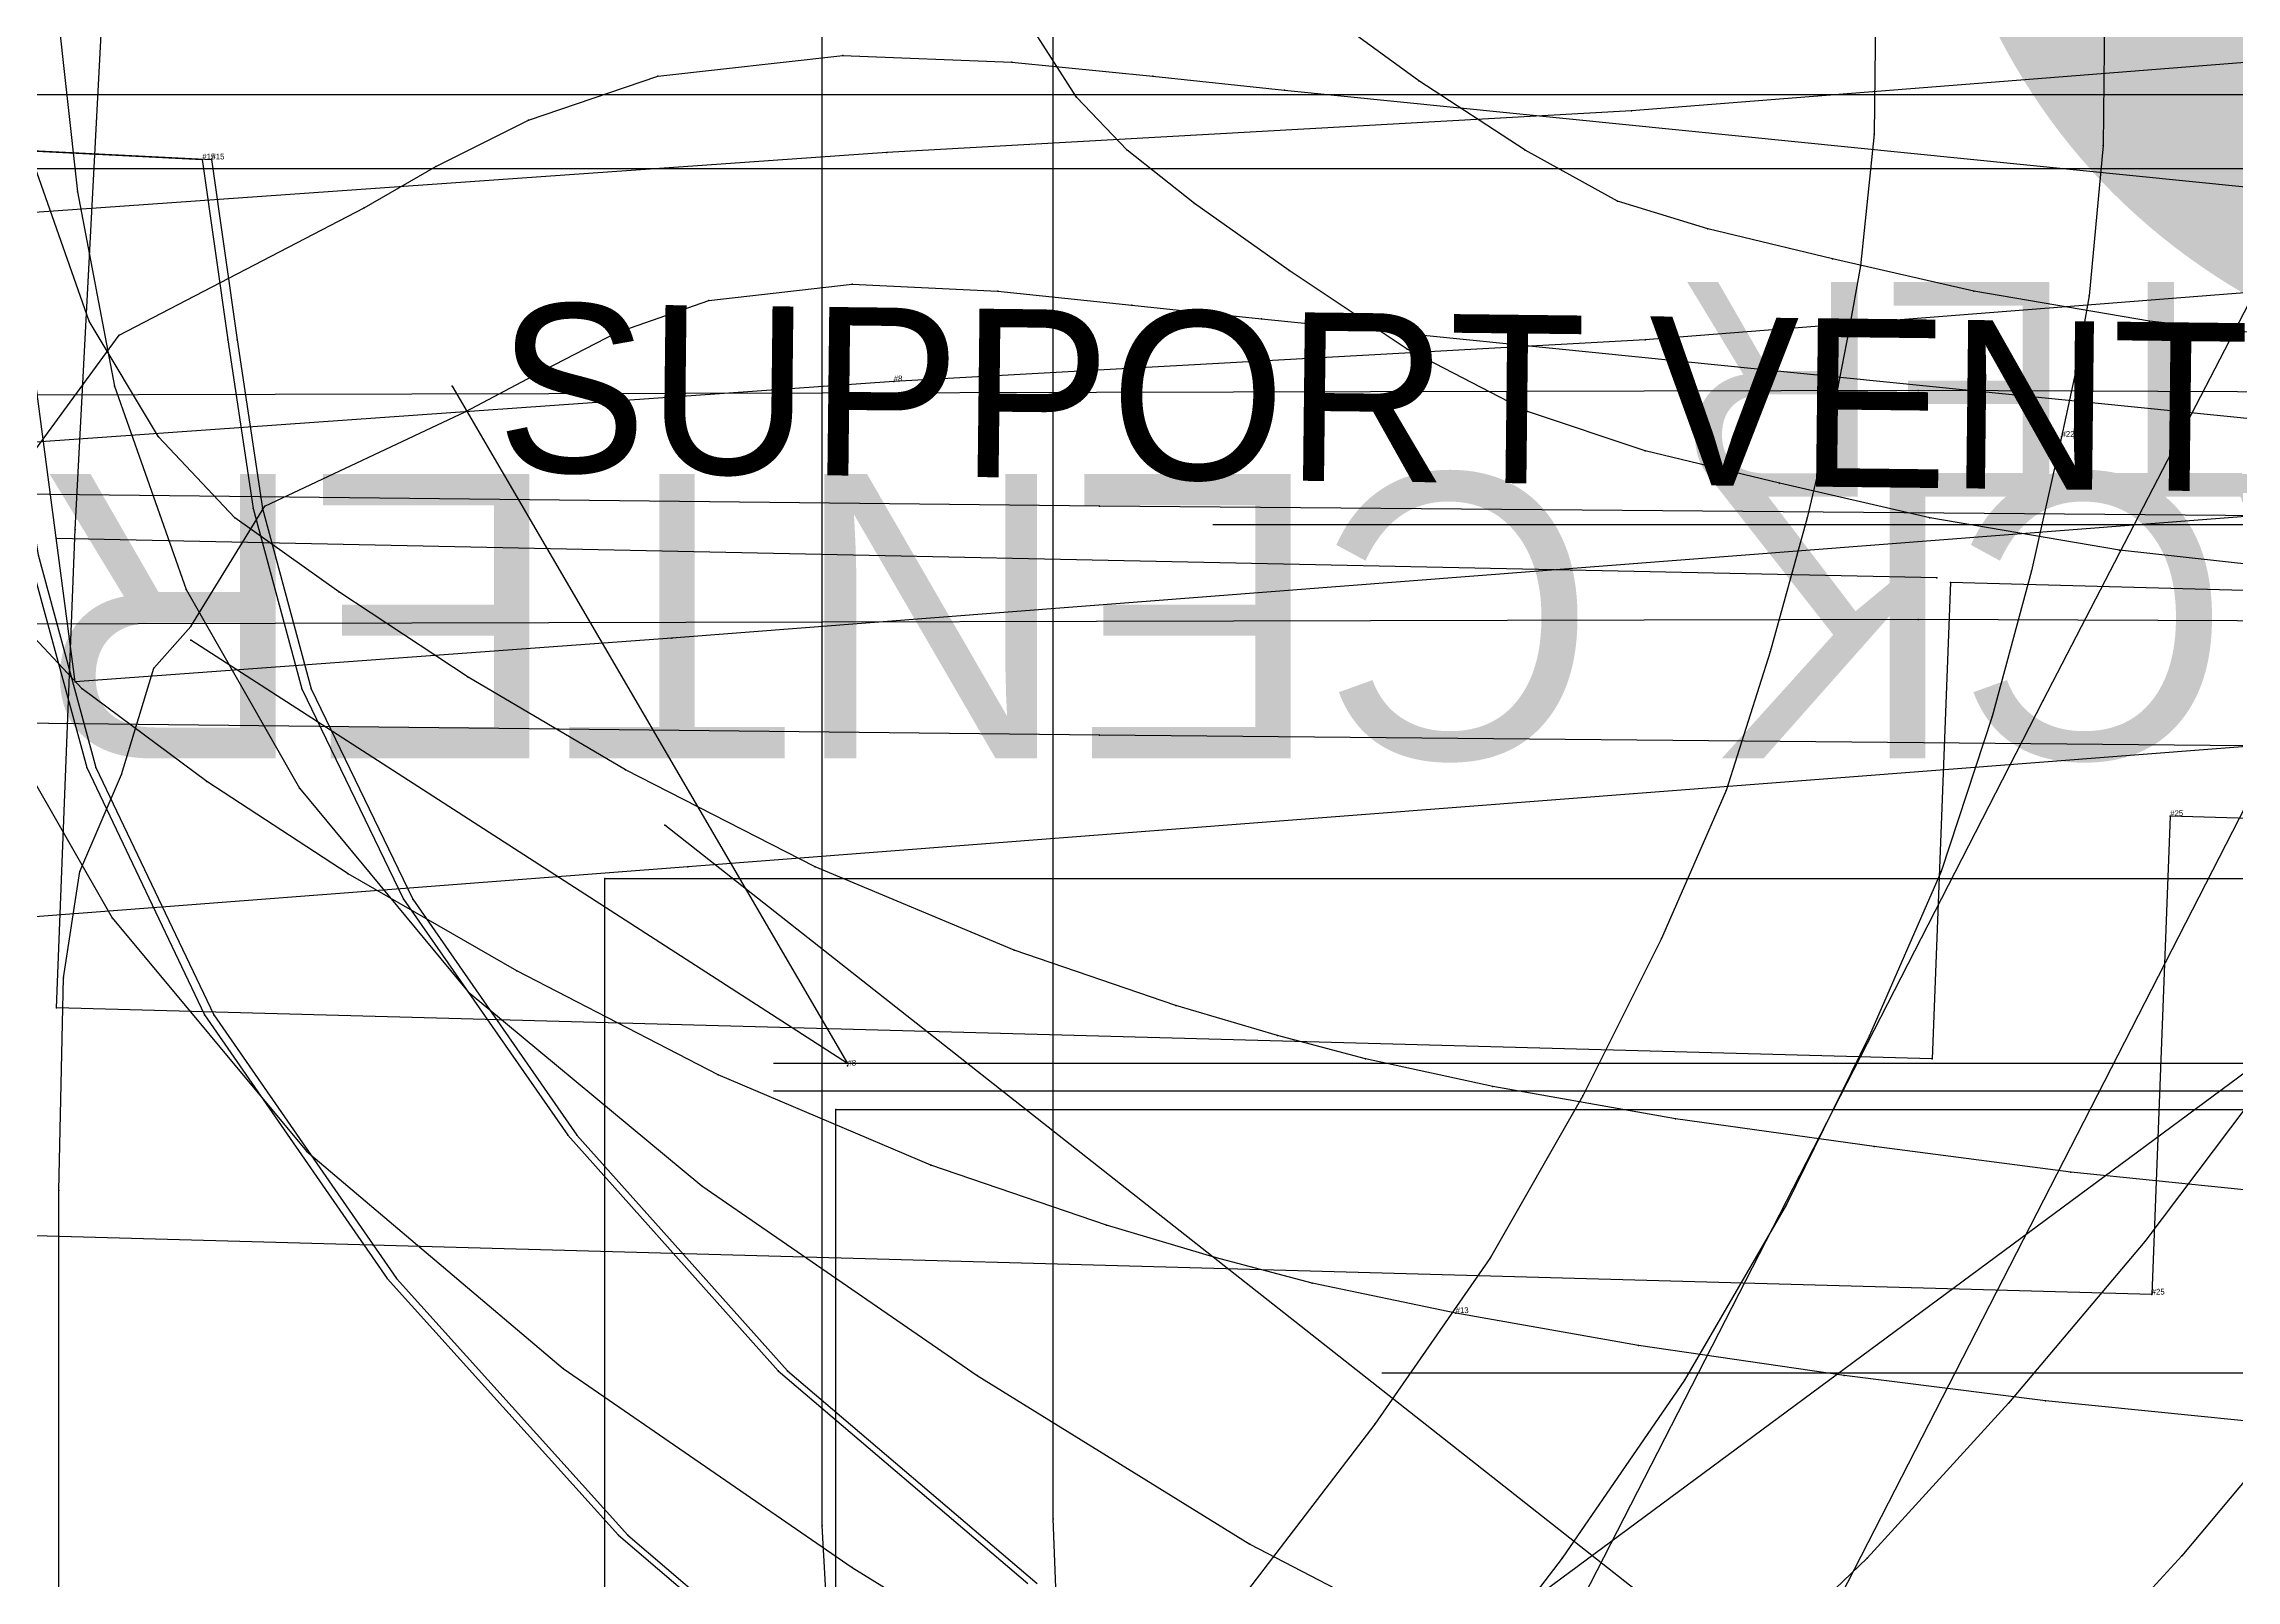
# Model space of a CAD drawing. Header units: metres. Extents: x -978 to 4188, y -881 to 1095.
# Drawn here: x -74.5 to 20.4, y 58.5 to 125 of the extents above; entities that cross this region are included whole.
import ezdxf

# ---------------------------------------------------------------- set-up
doc = ezdxf.new("R2010")
doc.units = ezdxf.units.M

# ---------------------------------------------------------------- blocks, each defined once
blk = doc.blocks.new('BACK 2P')
at = {"layer": '1'}
blk.add_lwpolyline([(264.6, 211.15), (267.7, 159.85), (271.5, 95.55), (273.6, 58.35), (274.1, 48.85), (254.3, 47.65), (241.3, 47.35), (215.9, 47.15), (163.6, 47.15), (78.4, 47.95), (-29.4, 49.15)], dxfattribs=at)
at = {"layer": '14'}
blk.add_lwpolyline([(254.7, 210.85), (257.8, 159.25), (261.6, 95.05), (263.7, 57.85), (253.9, 57.55), (241.2, 57.25), (215.9, 57.15), (163.6, 57.15), (78.4, 57.85), (-29.3, 59.05)], dxfattribs=at)
at = {"layer": '3'}
for p in [(78.4, 57.85), (78.4, 47.95)]:
    blk.add_point(p, dxfattribs=at)
at = {"layer": '84'}
blk.add_lwpolyline([(264.6, 211.15), (267.7, 159.85), (271.5, 95.55), (273.6, 58.35), (274.1, 48.85), (254.3, 47.65), (241.3, 47.35), (215.9, 47.15), (163.6, 47.15), (78.4, 47.95), (-29.4, 49.15)], dxfattribs=at)
at = {"layer": '87'}
blk.add_lwpolyline([(254.7, 210.85), (257.8, 159.25), (261.6, 95.05), (263.7, 57.85), (253.9, 57.55), (241.2, 57.25), (215.9, 57.15), (163.6, 57.15), (78.4, 57.85), (-29.3, 59.05)], dxfattribs=at)
at = {"layer": '15'}
blk.add_text('BACK CENTER', height=12.30909, rotation=180, dxfattribs=at).set_placement((149.3, 59.25))
blk = doc.blocks.new('BTTM BK 2P')
at = {"layer": '1'}
blk.add_lwpolyline([(220.6, 49.65), (210.6, 49.65), (165, 50.05), (68.3, 50.45), (-14.6, 50.25), (-55.9, 50.65), (-55.9, 60.65), (-55.9, 106.85), (-56.6, 169.35), (-58.3, 266.95), (-60.2, 333.45), (-61.7, 366.95), (-21.6, 366.95), (77.6, 366.85), (186.5, 366.55), (216.3, 366.35), (217.8, 305.55), (218.5, 276.75), (219.3, 241.95), (219.5, 237.25), (220.4, 169.25), (220.6, 106.45), (220.6, 59.35), (220.6, 49.65)], close=True, dxfattribs=at)
at = {"layer": '14'}
blk.add_lwpolyline([(210.6, 59.65), (165, 59.95), (68.3, 60.35), (-14.6, 60.15), (-15.9, 60.65), (-15.9, 107.05), (-16.7, 169.85), (-18.4, 267.75), (-20.3, 334.85), (-21.2, 356.95), (77.6, 356.95), (186.5, 356.65), (206.6, 356.55), (207.9, 305.35), (208.6, 276.55), (209.4, 241.95), (209.6, 236.95), (210.5, 169.15), (210.6, 106.45), (210.6, 59.65)], dxfattribs=at)
at = {"layer": '3'}
for p in [(68.3, 60.35), (68.3, 50.45)]:
    blk.add_point(p, dxfattribs=at)
at = {"layer": '84'}
blk.add_lwpolyline([(220.6, 49.65), (210.6, 49.65), (165, 50.05), (68.3, 50.45), (-14.6, 50.25), (-55.9, 50.65), (-55.9, 60.65), (-55.9, 106.85), (-56.6, 169.35), (-58.3, 266.95), (-60.2, 333.45), (-61.7, 366.95), (-21.6, 366.95), (77.6, 366.85), (186.5, 366.55), (216.3, 366.35), (217.8, 305.55), (218.5, 276.75), (219.3, 241.95), (219.5, 237.25), (220.4, 169.25), (220.6, 106.45), (220.6, 59.35), (220.6, 49.65)], close=True, dxfattribs=at)
at = {"layer": '87'}
blk.add_lwpolyline([(210.6, 59.65), (165, 59.95), (68.3, 60.35), (-14.6, 60.15), (-15.9, 60.65), (-15.9, 107.05), (-16.7, 169.85), (-18.4, 267.75), (-20.3, 334.85), (-21.2, 356.95), (77.6, 356.95), (186.5, 356.65), (206.6, 356.55), (207.9, 305.35), (208.6, 276.55), (209.4, 241.95), (209.6, 236.95), (210.5, 169.15), (210.6, 106.45), (210.6, 59.65)], dxfattribs=at)
at = {"layer": '15'}
blk.add_text('BACK CENTER', height=9.29091, rotation=180, dxfattribs=at).set_placement((146.1, 65.05))
blk = doc.blocks.new('SHOULDER FRONT 2P')
at = {"layer": '1'}
blk.add_lwpolyline([(12.9, 76.95), (35.4, 120.85), (65.8, 179.55), (65.8, 179.55), (72.6, 174.55), (80.2, 169.45), (89.9, 163.45), (101.2, 156.85), (112.2, 150.95), (121.6, 146.45), (129.1, 142.95), (135.4, 139.55), (117.9, 108.15), (93.4, 59.25)], dxfattribs=at)
at = {"layer": '14'}
blk.add_lwpolyline([(69.2, 164.85), (74.9, 161.05), (84.8, 154.85), (96.3, 148.15), (107.7, 142.05), (117.3, 137.45), (121.8, 135.55), (109.3, 113.05), (84.5, 63.75), (67.5, 29.85), (62, 19.15), (57.4, 10.15), (48.2, -5.15), (44.4, -11.45), (26.5, -3.55), (5.6, 5.55), (-9.4, 11.55), (5.5, 40.45), (13.5, 56.25), (21.7, 72.45), (44.2, 116.35), (69.2, 164.85)], dxfattribs=at)
at = {"layer": '3'}
blk.add_point((35.4, 120.85), dxfattribs=at)
at = {"layer": '84'}
blk.add_lwpolyline([(12.9, 76.95), (35.4, 120.85), (65.8, 179.55), (65.8, 179.55), (72.6, 174.55), (80.2, 169.45), (89.9, 163.45), (101.2, 156.85), (112.2, 150.95), (121.6, 146.45), (129.1, 142.95), (135.4, 139.55), (117.9, 108.15), (93.4, 59.25)], dxfattribs=at)
at = {"layer": '87'}
blk.add_lwpolyline([(69.2, 164.85), (74.9, 161.05), (84.8, 154.85), (96.3, 148.15), (107.7, 142.05), (117.3, 137.45), (121.8, 135.55), (109.3, 113.05), (84.5, 63.75), (67.5, 29.85), (62, 19.15), (57.4, 10.15), (48.2, -5.15), (44.4, -11.45), (26.5, -3.55), (5.6, 5.55), (-9.4, 11.55), (5.5, 40.45), (13.5, 56.25), (21.7, 72.45), (44.2, 116.35), (69.2, 164.85)], dxfattribs=at)
blk = doc.blocks.new('LEFT FRONT 1P')
at = {"layer": '1'}
blk.add_lwpolyline([(175.1, 58.55), (13.2, 46.05), (-22, 43.35), (-32, 119.45), (-33.3, 128.95), (-41.6, 195.25), (-50.3, 269.45)], dxfattribs=at)
at = {"layer": '14'}
blk.add_lwpolyline([(162.6, 67.55), (12.5, 55.95), (-13.3, 54.05), (-22.1, 120.75), (-23.4, 130.15), (-31.7, 196.35), (-40.4, 270.45)], dxfattribs=at)
at = {"layer": '2'}
blk.add_point((-13.3, 54.05), dxfattribs=at)
at = {"layer": '3'}
for p in [(12.5, 55.95), (13.2, 46.05)]:
    blk.add_point(p, dxfattribs=at)
at = {"layer": '84'}
blk.add_lwpolyline([(175.1, 58.55), (13.2, 46.05), (-22, 43.35), (-32, 119.45), (-33.3, 128.95), (-41.6, 195.25), (-50.3, 269.45)], dxfattribs=at)
at = {"layer": '87'}
blk.add_lwpolyline([(162.6, 67.55), (12.5, 55.95), (-13.3, 54.05), (-22.1, 120.75), (-23.4, 130.15), (-31.7, 196.35), (-40.4, 270.45)], dxfattribs=at)
blk = doc.blocks.new('HIGH POCKET 2P')
at = {"layer": '1'}
blk.add_lwpolyline([(-20.1, 48.55), (-20.4, 53.95), (-20.4, 130.35), (-19.8, 139.15), (-18.9, 145.75), (-17.7, 149.95), (-16.6, 152.35), (-15.2, 154.55), (-13.6, 157.25), (-8.6, 163.95), (-0.3, 168.15), (3.8, 170.85), (9.7, 172.85), (15.2, 173.55), (21.9, 173.05), (27.8, 172.55), (32.5, 171.95), (129.1, 161.25), (161, 166.15), (161, 166.15), (162.5, 13.05)], dxfattribs=at)
at = {"layer": '14'}
blk.add_lwpolyline([(-10.2, 49.05), (-10.4, 54.25), (-10.4, 130.05), (-9.900001, 138.15), (-9.1, 143.75), (-8.400001, 146.55), (-7.9, 147.65), (-6.7, 149.35), (-5.2, 152.05), (-2.3, 156.55), (4.7, 159.55), (8.1, 161.95), (11.9, 163.15), (15.5, 163.65), (21.2, 163.15), (26.8, 162.65), (31.4, 162.05), (128.3, 151.45), (129.3, 151.25)], dxfattribs=at)
at = {"layer": '2'}
for p in [(-10.4, 54.25), (-20.4, 53.95)]:
    blk.add_point(p, dxfattribs=at)
at = {"layer": '84'}
blk.add_lwpolyline([(-20.1, 48.55), (-20.4, 53.95), (-20.4, 130.35), (-19.8, 139.15), (-18.9, 145.75), (-17.7, 149.95), (-16.6, 152.35), (-15.2, 154.55), (-13.6, 157.25), (-8.6, 163.95), (-0.3, 168.15), (3.8, 170.85), (9.7, 172.85), (15.2, 173.55), (21.9, 173.05), (27.8, 172.55), (32.5, 171.95), (129.1, 161.25), (161, 166.15), (161, 166.15), (162.5, 13.05)], dxfattribs=at)
at = {"layer": '87'}
blk.add_lwpolyline([(-10.2, 49.05), (-10.4, 54.25), (-10.4, 130.05), (-9.900001, 138.15), (-9.1, 143.75), (-8.400001, 146.55), (-7.9, 147.65), (-6.7, 149.35), (-5.2, 152.05), (-2.3, 156.55), (4.7, 159.55), (8.1, 161.95), (11.9, 163.15), (15.5, 163.65), (21.2, 163.15), (26.8, 162.65), (31.4, 162.05), (128.3, 151.45), (129.3, 151.25)], dxfattribs=at)
blk = doc.blocks.new('LINING HIGH POCKET 2P')
at = {"layer": '1'}
blk.add_lwpolyline([(-20.1, 48.55), (-20.4, 53.95), (-20.4, 130.35), (-19.8, 139.15), (-18.9, 145.75), (-17.7, 149.95), (-16.6, 152.35), (-15.2, 154.55), (-13.6, 157.25), (-8.6, 163.95), (-0.3, 168.15), (3.8, 170.85), (9.7, 172.85), (15.2, 173.55), (21.9, 173.05), (27.8, 172.55), (32.5, 171.95), (119.3, 162.45), (120.8, 15.05)], dxfattribs=at)
at = {"layer": '14'}
blk.add_lwpolyline([(-10.2, 49.05), (-10.4, 54.25), (-10.4, 130.05), (-9.900001, 138.15), (-9.1, 143.75), (-8.400001, 146.55), (-7.9, 147.65), (-6.7, 149.35), (-5.2, 152.05), (-2.3, 156.55), (4.7, 159.55), (8.1, 161.95), (11.9, 163.15), (15.5, 163.65), (21.2, 163.15), (26.8, 162.65), (31.4, 162.05), (109.4, 153.55), (110.8, 24.25)], dxfattribs=at)
at = {"layer": '2'}
for p in [(-10.4, 54.25), (-20.4, 53.95)]:
    blk.add_point(p, dxfattribs=at)
at = {"layer": '84'}
blk.add_lwpolyline([(-20.1, 48.55), (-20.4, 53.95), (-20.4, 130.35), (-19.8, 139.15), (-18.9, 145.75), (-17.7, 149.95), (-16.6, 152.35), (-15.2, 154.55), (-13.6, 157.25), (-8.6, 163.95), (-0.3, 168.15), (3.8, 170.85), (9.7, 172.85), (15.2, 173.55), (21.9, 173.05), (27.8, 172.55), (32.5, 171.95), (119.3, 162.45), (120.8, 15.05)], dxfattribs=at)
at = {"layer": '87'}
blk.add_lwpolyline([(-10.2, 49.05), (-10.4, 54.25), (-10.4, 130.05), (-9.900001, 138.15), (-9.1, 143.75), (-8.400001, 146.55), (-7.9, 147.65), (-6.7, 149.35), (-5.2, 152.05), (-2.3, 156.55), (4.7, 159.55), (8.1, 161.95), (11.9, 163.15), (15.5, 163.65), (21.2, 163.15), (26.8, 162.65), (31.4, 162.05), (109.4, 153.55), (110.8, 24.25)], dxfattribs=at)
blk = doc.blocks.new('POCKET 2P')
at = {"layer": '1'}
blk.add_lwpolyline([(-41.9, 91.65), (-41.9, 118.85), (-41.6, 128.85), (-40.5, 135.25), (-38.5, 140.25), (-36.5, 145.95), (-34.2, 149.05), (-29.3, 155.75), (-18.7, 161.25), (-15.6, 163.05), (-11.6, 165.05), (-6, 166.95), (2, 167.85), (9.3, 167.55), (15.4, 166.95), (21.1, 166.35), (89.6, 159.45), (153.4, 152.45), (185.6, 156.05), (185.6, 156.05), (185.6, -35.05)], dxfattribs=at)
at = {"layer": '13'}
blk.add_point((2.2, 124.15, 3), dxfattribs=at)
at = {"layer": '14'}
blk.add_lwpolyline([(-31.9, 91.65), (-31.9, 118.75), (-31.7, 127.95), (-31, 132.55), (-29.2, 136.75), (-27.8, 141.35), (-26.2, 143.15), (-23, 148.35), (-14.3, 152.45), (-10.9, 154.25), (-7.8, 155.85), (-3.8, 157.25), (2.4, 157.95), (8.7, 157.65), (14.5, 157.05), (20.1, 156.45), (88.6, 149.55), (153.6, 142.45)], dxfattribs=at)
at = {"layer": '2'}
for p in [(21.1, 166.35), (-18.7, 161.25), (-18.7, 161.25), (20.1, 156.45), (-29.3, 155.75), (-14.9, 153.55), (-14.3, 152.45), (-23, 148.35), (-26.2, 143.15), (-26.2, 142.55), (2.2, 124.25), (2.2, 124.15), (-31.9, 118.75)]:
    blk.add_point(p, dxfattribs=at)
at = {"layer": '3'}
for p in [(2, 167.85), (-6, 166.95), (9.3, 167.55), (15.4, 166.95), (-11.6, 165.05), (-15.6, 163.05), (2.4, 157.95), (8.7, 157.65), (-3.8, 157.25), (14.5, 157.05), (-7.8, 155.85), (-10.9, 154.25), (-27.8, 141.35), (-29.2, 136.75), (-31, 132.55), (-31.7, 127.95)]:
    blk.add_point(p, dxfattribs=at)
at = {"layer": '4'}
blk.add_point((-18.7, 161.25, 2.5), dxfattribs=at)
at = {"layer": '5'}
blk.add_line((125.1, 123.05), (29.4, 123.05), dxfattribs=at)
at = {"layer": '7'}
blk.add_line((129.6, 124.25), (32.4, 124.25), dxfattribs=at)
at = {"layer": '8'}
blk.add_lwpolyline([(-14.9, 153.55), (2.2, 124.25), (-26.2, 142.55)], dxfattribs=at)
at = {"layer": '84'}
blk.add_lwpolyline([(-41.9, 91.65), (-41.9, 118.85), (-41.6, 128.85), (-40.5, 135.25), (-38.5, 140.25), (-36.5, 145.95), (-34.2, 149.05), (-29.3, 155.75), (-18.7, 161.25), (-15.6, 163.05), (-11.6, 165.05), (-6, 166.95), (2, 167.85), (9.3, 167.55), (15.4, 166.95), (21.1, 166.35), (89.6, 159.45), (153.4, 152.45), (185.6, 156.05), (185.6, 156.05), (185.6, -35.05)], dxfattribs=at)
at = {"layer": '85'}
blk.add_lwpolyline([(-14.9, 153.55), (2.2, 124.25), (-26.2, 142.55)], dxfattribs=at)
at = {"layer": '87'}
blk.add_lwpolyline([(-31.9, 91.65), (-31.9, 118.75), (-31.7, 127.95), (-31, 132.55), (-29.2, 136.75), (-27.8, 141.35), (-26.2, 143.15), (-23, 148.35), (-14.3, 152.45), (-10.9, 154.25), (-7.8, 155.85), (-3.8, 157.25), (2.4, 157.95), (8.7, 157.65), (14.5, 157.05), (20.1, 156.45), (88.6, 149.55), (153.6, 142.45)], dxfattribs=at)
at = {"layer": '13'}
blk.add_text('#8', height=0.25, dxfattribs=at).set_placement((2.2, 124.15))
at = {"layer": '2'}
blk.add_text('#8', height=0.25, dxfattribs=at).set_placement((2.2, 124.15))
blk = doc.blocks.new('LINING POCKET 2P')
at = {"layer": '1'}
blk.add_lwpolyline([(-41.9, 91.65), (-41.9, 118.85), (-41.6, 128.85), (-40.5, 135.25), (-38.5, 140.25), (-36.5, 145.95), (-34.2, 149.05), (-29.3, 155.75), (-18.7, 161.25), (-15.6, 163.05), (-11.6, 165.05), (-6, 166.95), (2, 167.85), (9.3, 167.55), (15.4, 166.95), (21.1, 166.35), (89.6, 159.45), (143.5, 153.65), (143.5, -32.05)], dxfattribs=at)
at = {"layer": '13'}
blk.add_point((2.2, 124.15, 3), dxfattribs=at)
at = {"layer": '14'}
blk.add_lwpolyline([(-31.9, 91.65), (-31.9, 118.75), (-31.7, 127.95), (-31, 132.55), (-29.2, 136.75), (-27.8, 141.35), (-26.2, 143.15), (-23, 148.35), (-14.3, 152.45), (-10.9, 154.25), (-7.8, 155.85), (-3.8, 157.25), (2.4, 157.95), (8.7, 157.65), (14.5, 157.05), (20.1, 156.45), (88.6, 149.55), (133.5, 144.75), (133.5, -22.85)], dxfattribs=at)
at = {"layer": '2'}
for p in [(21.1, 166.35), (-18.7, 161.25), (-18.7, 161.25), (20.1, 156.45), (-29.3, 155.75), (-14.9, 153.55), (-14.3, 152.45), (-23, 148.35), (-26.2, 143.15), (-26.2, 142.55), (2.2, 124.25), (2.2, 124.15), (-31.9, 118.75)]:
    blk.add_point(p, dxfattribs=at)
at = {"layer": '3'}
for p in [(2, 167.85), (-6, 166.95), (9.3, 167.55), (15.4, 166.95), (-11.6, 165.05), (-15.6, 163.05), (2.4, 157.95), (8.7, 157.65), (-3.8, 157.25), (14.5, 157.05), (-7.8, 155.85), (-10.9, 154.25), (-27.8, 141.35), (-29.2, 136.75), (-31, 132.55), (-31.7, 127.95)]:
    blk.add_point(p, dxfattribs=at)
at = {"layer": '4'}
blk.add_point((-18.7, 161.25, 2.5), dxfattribs=at)
at = {"layer": '5'}
blk.add_line((80.8, 123.05), (-1, 123.05), dxfattribs=at)
at = {"layer": '7'}
blk.add_line((80.8, 124.25), (-1, 124.25), dxfattribs=at)
at = {"layer": '8'}
blk.add_lwpolyline([(-14.9, 153.55), (2.2, 124.25), (-26.2, 142.55)], dxfattribs=at)
at = {"layer": '84'}
blk.add_lwpolyline([(-41.9, 91.65), (-41.9, 118.85), (-41.6, 128.85), (-40.5, 135.25), (-38.5, 140.25), (-36.5, 145.95), (-34.2, 149.05), (-29.3, 155.75), (-18.7, 161.25), (-15.6, 163.05), (-11.6, 165.05), (-6, 166.95), (2, 167.85), (9.3, 167.55), (15.4, 166.95), (21.1, 166.35), (89.6, 159.45), (143.5, 153.65), (143.5, -32.05)], dxfattribs=at)
at = {"layer": '85'}
blk.add_lwpolyline([(-14.9, 153.55), (2.2, 124.25), (-26.2, 142.55)], dxfattribs=at)
at = {"layer": '87'}
blk.add_lwpolyline([(-31.9, 91.65), (-31.9, 118.75), (-31.7, 127.95), (-31, 132.55), (-29.2, 136.75), (-27.8, 141.35), (-26.2, 143.15), (-23, 148.35), (-14.3, 152.45), (-10.9, 154.25), (-7.8, 155.85), (-3.8, 157.25), (2.4, 157.95), (8.7, 157.65), (14.5, 157.05), (20.1, 156.45), (88.6, 149.55), (133.5, 144.75), (133.5, -22.85)], dxfattribs=at)
at = {"layer": '13'}
blk.add_text('#8', height=0.25, dxfattribs=at).set_placement((2.2, 124.15))
at = {"layer": '2'}
blk.add_text('#8', height=0.25, dxfattribs=at).set_placement((2.2, 124.15))
blk = doc.blocks.new('VELLUTO FACING INSIDE RIGHT 1P')
at = {"layer": '1'}
blk.add_lwpolyline([(231.3, 165.85), (293.2, 163.25), (292.3, 147.75), (292.1, 135.15), (292.4, 125.65), (293.3, 117.45), (294.9, 109.05), (298, 100.25), (302.9, 91.65), (310.2, 82.85), (320.3, 74.45), (332.2, 66.25), (344, 58.95), (354.4, 53.55), (362.4, 49.95), (368.7, 47.45), (375.1, 45.15), (381.9, 42.65), (360.9, 1.15), (360.9, 1.15), (303, 16.55), (257.4, 27.85), (223.8, 35.55)], dxfattribs=at)
at = {"layer": '14'}
blk.add_lwpolyline([(230.9, 155.95), (282.7, 153.85), (282.4, 148.05), (282.2, 135.05), (282.5, 124.95), (283.4, 116.05), (285.3, 106.55), (289, 96.15), (294.8, 86.05), (303.2, 75.95), (314.3, 66.55), (326.8, 57.95), (339.1, 50.35), (350, 44.65), (358.5, 40.85), (365.2, 38.15), (367.9, 37.25), (355.7, 12.85)], dxfattribs=at)
at = {"layer": '3'}
for p in [(293.3, 117.45), (294.9, 109.05), (298, 100.25), (302.9, 91.65), (294.8, 86.05), (310.2, 82.85), (303.2, 75.95), (320.3, 74.45), (314.3, 66.55), (332.2, 66.25), (344, 58.95), (326.8, 57.95)]:
    blk.add_point(p, dxfattribs=at)
at = {"layer": '84'}
blk.add_lwpolyline([(231.3, 165.85), (293.2, 163.25), (292.3, 147.75), (292.1, 135.15), (292.4, 125.65), (293.3, 117.45), (294.9, 109.05), (298, 100.25), (302.9, 91.65), (310.2, 82.85), (320.3, 74.45), (332.2, 66.25), (344, 58.95), (354.4, 53.55), (362.4, 49.95), (368.7, 47.45), (375.1, 45.15), (381.9, 42.65), (360.9, 1.15), (360.9, 1.15), (303, 16.55), (257.4, 27.85), (223.8, 35.55)], dxfattribs=at)
at = {"layer": '87'}
blk.add_lwpolyline([(230.9, 155.95), (282.7, 153.85), (282.4, 148.05), (282.2, 135.05), (282.5, 124.95), (283.4, 116.05), (285.3, 106.55), (289, 96.15), (294.8, 86.05), (303.2, 75.95), (314.3, 66.55), (326.8, 57.95), (339.1, 50.35), (350, 44.65), (358.5, 40.85), (365.2, 38.15), (367.9, 37.25), (355.7, 12.85)], dxfattribs=at)
blk = doc.blocks.new('UP SLEEVE 2P')
at = {"layer": '1'}
blk.add_lwpolyline([(307.1, 103.75), (300.9, 96.35), (294.4, 89.25)], dxfattribs=at)
at = {"layer": '14'}
blk.add_lwpolyline([(304.5, 116.85), (299.3, 109.95), (293.4, 102.95), (287.3, 96.25), (280, 89.25)], dxfattribs=at)
at = {"layer": '3'}
for p in [(299.3, 109.95), (293.4, 102.95), (287.3, 96.25), (300.9, 96.35)]:
    blk.add_point(p, dxfattribs=at)
at = {"layer": '84'}
blk.add_lwpolyline([(307.1, 103.75), (300.9, 96.35), (294.4, 89.25)], dxfattribs=at)
at = {"layer": '87'}
blk.add_lwpolyline([(304.5, 116.85), (299.3, 109.95), (293.4, 102.95), (287.3, 96.25), (280, 89.25)], dxfattribs=at)
blk = doc.blocks.new('UNDER SLEEVE 2P')
at = {"layer": '1'}
blk.add_lwpolyline([(117.5, 200.95), (123.6, 193.55), (130.1, 186.95), (137.7, 179.95), (149.1, 168.85), (161.7, 156.45), (173.2, 144.85), (183.3, 134.35), (193.8, 123.25), (205.2, 110.85), (216.2, 98.35), (224.9, 88.25), (230.7, 81.45), (234.6, 77.15), (231.1, 69.15), (185.4, 64.95), (143.3, 61.65), (110.8, 59.85), (47.2, 55.35), (-12.2, 52.15)], dxfattribs=at)
at = {"layer": '14'}
blk.add_lwpolyline([(103.6, 203.45), (109.6, 194.95), (116.2, 186.85), (123.2, 179.75), (131.2, 172.55), (142.1, 161.75), (154.6, 149.35), (166, 137.85), (176.1, 127.45), (186.5, 116.55), (197.8, 104.25), (208.7, 91.85), (217.3, 81.85), (220.4, 78.25), (184.6, 74.85), (142.7, 71.55), (110.5, 69.75), (46.6, 65.25), (-12.6, 62.05)], dxfattribs=at)
at = {"layer": '2'}
for p in [(110.5, 69.75), (110.8, 59.85), (110.8, 59.85)]:
    blk.add_point(p, dxfattribs=at)
at = {"layer": '3'}
for p in [(142.7, 71.55), (143.3, 61.65)]:
    blk.add_point(p, dxfattribs=at)
at = {"layer": '4'}
blk.add_point((110.8, 59.85, 2.5), dxfattribs=at)
at = {"layer": '84'}
blk.add_lwpolyline([(117.5, 200.95), (123.6, 193.55), (130.1, 186.95), (137.7, 179.95), (149.1, 168.85), (161.7, 156.45), (173.2, 144.85), (183.3, 134.35), (193.8, 123.25), (205.2, 110.85), (216.2, 98.35), (224.9, 88.25), (230.7, 81.45), (234.6, 77.15), (231.1, 69.15), (185.4, 64.95), (143.3, 61.65), (110.8, 59.85), (47.2, 55.35), (-12.2, 52.15)], dxfattribs=at)
at = {"layer": '87'}
blk.add_lwpolyline([(103.6, 203.45), (109.6, 194.95), (116.2, 186.85), (123.2, 179.75), (131.2, 172.55), (142.1, 161.75), (154.6, 149.35), (166, 137.85), (176.1, 127.45), (186.5, 116.55), (197.8, 104.25), (208.7, 91.85), (217.3, 81.85), (220.4, 78.25), (184.6, 74.85), (142.7, 71.55), (110.5, 69.75), (46.6, 65.25), (-12.6, 62.05)], dxfattribs=at)
at = {"layer": '2'}
blk.add_text('#8', height=0.25, dxfattribs=at).set_placement((110.8, 59.85))
blk = doc.blocks.new('UNDR SLV 2P')
at = {"layer": '1'}
blk.add_lwpolyline([(218, 50.45), (186.3, 51.25), (168, 51.75), (148.6, 52.75), (125.9, 53.75), (90, 55.25), (59.6, 56.15), (58.8, 35.45), (-42.1, 38.25), (-40.9, 68.55), (-35.7, 168.25), (-1.6, 175.25), (26.5, 180.75), (49.1, 184.85), (139.1, 201.75), (184.5, 209.95), (195.7, 156.55), (218, 50.45)], close=True, dxfattribs=at)
at = {"layer": '14'}
blk.add_lwpolyline([(50.1, 66.25), (49.3, 45.65), (-31.8, 47.85), (-31, 68.55), (-26.2, 160.05), (0.4, 165.45), (28.3, 170.95), (50.9, 175.05), (140.8, 191.95), (176.7, 198.45), (186, 154.55), (205.7, 60.75), (186.5, 61.15), (168, 61.65), (149, 62.65), (126.3, 63.65), (90.3, 65.15), (50.1, 66.25)], dxfattribs=at)
at = {"layer": '2'}
for p in [(-31, 68.55), (-31.8, 68.15), (49.5, 66.45), (50.1, 66.25), (50.1, 66.25), (59.6, 56.15), (-31.8, 47.85), (49.3, 45.65), (58.8, 35.45)]:
    blk.add_point(p, dxfattribs=at)
at = {"layer": '8'}
blk.add_lwpolyline([(49.5, 66.45), (-31.8, 68.15)], dxfattribs=at)
at = {"layer": '84'}
blk.add_lwpolyline([(218, 50.45), (186.3, 51.25), (168, 51.75), (148.6, 52.75), (125.9, 53.75), (90, 55.25), (59.6, 56.15), (58.8, 35.45), (-42.1, 38.25), (-40.9, 68.55), (-35.7, 168.25), (-1.6, 175.25), (26.5, 180.75), (49.1, 184.85), (139.1, 201.75), (184.5, 209.95), (195.7, 156.55), (218, 50.45)], close=True, dxfattribs=at)
at = {"layer": '85'}
blk.add_lwpolyline([(49.5, 66.45), (-31.8, 68.15)], dxfattribs=at)
at = {"layer": '87'}
blk.add_lwpolyline([(50.1, 66.25), (49.3, 45.65), (-31.8, 47.85), (-31, 68.55), (-26.2, 160.05), (0.4, 165.45), (28.3, 170.95), (50.9, 175.05), (140.8, 191.95), (176.7, 198.45), (186, 154.55), (205.7, 60.75), (186.5, 61.15), (168, 61.65), (149, 62.65), (126.3, 63.65), (90.3, 65.15), (50.1, 66.25)], dxfattribs=at)
at = {"layer": '15'}
blk.add_text('SUPPORT VENT', height=7.28381, rotation=359.3445, dxfattribs=at).set_placement((-12.8, 71.05))
at = {"layer": '2'}
for p in [(59.6, 56.15), (58.8, 35.45)]:
    blk.add_text('#25', height=0.25, dxfattribs=at).set_placement(p)
blk = doc.blocks.new('PATCH SLEEVE 2P')
at = {"layer": '1'}
blk.add_lwpolyline([(48.7, 53.45), (36.9, 54.75), (28.7, 56.15), (22.2, 57.65), (16.4, 59.05), (11.3, 60.75), (6.1, 63.45), (1, 66.85), (-3.1, 69.75), (-6, 72.05), (-8.2, 74.35), (-10, 77.15), (-12.4, 81.65), (-14.9, 86.95), (-17.3, 93.25), (-19.4, 99.65), (-20.4, 106.75), (-21.1, 115.15), (-21.6, 124.75), (-21.6, 124.75), (-21.3, 136.15)], dxfattribs=at)
at = {"layer": '14'}
blk.add_lwpolyline([(49.8, 63.35), (38.2, 64.65), (30.6, 65.95), (24.5, 67.35), (19.1, 68.65), (15.2, 69.85), (11.2, 72.05), (6.6, 75.05), (2.9, 77.75), (0.7, 79.45), (-0.4, 80.55), (-1.4, 82.25), (-3.5, 86.15), (-5.7, 90.85), (-7.9, 96.55), (-9.7, 101.85), (-10.5, 107.85), (-11.2, 115.85), (-11.7, 124.85)], dxfattribs=at)
at = {"layer": '3'}
for p in [(6.6, 75.05), (-8.2, 74.35), (-6, 72.05), (11.2, 72.05), (-3.1, 69.75), (15.2, 69.85), (19.1, 68.65), (24.5, 67.35), (1, 66.85), (30.6, 65.95), (38.2, 64.65), (6.1, 63.45), (11.3, 60.75), (16.4, 59.05), (22.2, 57.65), (28.7, 56.15), (36.9, 54.75)]:
    blk.add_point(p, dxfattribs=at)
at = {"layer": '84'}
blk.add_lwpolyline([(48.7, 53.45), (36.9, 54.75), (28.7, 56.15), (22.2, 57.65), (16.4, 59.05), (11.3, 60.75), (6.1, 63.45), (1, 66.85), (-3.1, 69.75), (-6, 72.05), (-8.2, 74.35), (-10, 77.15), (-12.4, 81.65), (-14.9, 86.95), (-17.3, 93.25), (-19.4, 99.65), (-20.4, 106.75), (-21.1, 115.15), (-21.6, 124.75), (-21.6, 124.75), (-21.3, 136.15)], dxfattribs=at)
at = {"layer": '87'}
blk.add_lwpolyline([(49.8, 63.35), (38.2, 64.65), (30.6, 65.95), (24.5, 67.35), (19.1, 68.65), (15.2, 69.85), (11.2, 72.05), (6.6, 75.05), (2.9, 77.75), (0.7, 79.45), (-0.4, 80.55), (-1.4, 82.25), (-3.5, 86.15), (-5.7, 90.85), (-7.9, 96.55), (-9.7, 101.85), (-10.5, 107.85), (-11.2, 115.85), (-11.7, 124.85)], dxfattribs=at)
blk = doc.blocks.new('LNN PKT INSIDE 2P')
at = {"layer": '5'}
blk.add_line((200.2, 123.05), (-45.6, 123.05), dxfattribs=at)
at = {"layer": '7'}
blk.add_line((205.4, 119.85), (-64.9, 119.85), dxfattribs=at)
blk = doc.blocks.new('LININNG UP SLEEVE 2P')
at = {"layer": '1'}
blk.add_lwpolyline([(182.9, 276.85), (242.3, 272.65), (283.4, 270.05), (307.8, 268.85), (306.8, 258.55), (311.3, 249.25), (317.8, 234.85), (323.7, 219.15), (327.4, 207.05), (329.8, 196.65), (331.6, 185.35), (332.5, 173.65), (332.4, 163.95), (331.8, 157.45), (331.2, 154.15), (330.6, 151.35), (329.3, 145.55), (327.6, 139.25), (325.4, 132.55), (322.3, 125.45), (318.7, 118.15), (314.3, 110.55), (309, 102.85), (303.2, 95.25)], dxfattribs=at)
at = {"layer": '14'}
blk.add_lwpolyline([(182.6, 266.95), (241.6, 262.75), (282.9, 260.15), (296.9, 259.45), (296.7, 256.75), (302.2, 245.05), (308.6, 231.05), (314.3, 215.95), (317.8, 204.45), (320, 194.75), (321.7, 184.25), (322.6, 173.35), (322.5, 164.45), (321.9, 158.75), (321.4, 155.95), (320.9, 153.35), (319.6, 147.85), (318, 142.05), (316.1, 136.05), (313.3, 129.65), (309.9, 122.85), (305.9, 115.85), (300.9, 108.65), (295.4, 101.45)], dxfattribs=at)
at = {"layer": '2'}
for p in [(320.9, 153.35), (330.6, 151.35), (330.6, 151.35)]:
    blk.add_point(p, dxfattribs=at)
at = {"layer": '3'}
for p in [(322.5, 164.45), (332.4, 163.95), (321.9, 158.75), (331.8, 157.45), (321.4, 155.95), (331.2, 154.15), (319.6, 147.85), (329.3, 145.55), (318, 142.05), (327.6, 139.25), (316.1, 136.05), (325.4, 132.55), (313.3, 129.65), (322.3, 125.45), (309.9, 122.85), (318.7, 118.15), (305.9, 115.85), (314.3, 110.55), (300.9, 108.65), (309, 102.85)]:
    blk.add_point(p, dxfattribs=at)
at = {"layer": '4'}
blk.add_point((330.6, 151.35, 2.5), dxfattribs=at)
at = {"layer": '84'}
blk.add_lwpolyline([(182.9, 276.85), (242.3, 272.65), (283.4, 270.05), (307.8, 268.85), (306.8, 258.55), (311.3, 249.25), (317.8, 234.85), (323.7, 219.15), (327.4, 207.05), (329.8, 196.65), (331.6, 185.35), (332.5, 173.65), (332.4, 163.95), (331.8, 157.45), (331.2, 154.15), (330.6, 151.35), (329.3, 145.55), (327.6, 139.25), (325.4, 132.55), (322.3, 125.45), (318.7, 118.15), (314.3, 110.55), (309, 102.85), (303.2, 95.25)], dxfattribs=at)
at = {"layer": '87'}
blk.add_lwpolyline([(182.6, 266.95), (241.6, 262.75), (282.9, 260.15), (296.9, 259.45), (296.7, 256.75), (302.2, 245.05), (308.6, 231.05), (314.3, 215.95), (317.8, 204.45), (320, 194.75), (321.7, 184.25), (322.6, 173.35), (322.5, 164.45), (321.9, 158.75), (321.4, 155.95), (320.9, 153.35), (319.6, 147.85), (318, 142.05), (316.1, 136.05), (313.3, 129.65), (309.9, 122.85), (305.9, 115.85), (300.9, 108.65), (295.4, 101.45)], dxfattribs=at)
at = {"layer": '2'}
blk.add_text('#22', height=0.25, dxfattribs=at).set_placement((330.6, 151.35))
blk = doc.blocks.new('DETACHABLE REV NYLON BK 1P')
at = {"layer": '2'}
blk.add_point((201.4, 274.35), dxfattribs=at)
at = {"layer": '8'}
for points in [[(-117.5, -22.95), (307, 291.25)], [(393.4, 123.05), (201.4, 274.35)]]:
    blk.add_lwpolyline(points, dxfattribs=at)
at = {"layer": '85'}
for points in [[(-117.5, -22.95), (307, 291.25)], [(393.4, 123.05), (201.4, 274.35)]]:
    blk.add_lwpolyline(points, dxfattribs=at)
blk = doc.blocks.new('DETACHABLE REV NYLON FRNT 2P')
at = {"layer": '1'}
blk.add_lwpolyline([(166.4, 205.85), (205.2, 204.15), (243.1, 202.25), (243.1, 202.25), (244.2, 194.45), (245.3, 187.15), (247.4, 179.35), (251.8, 170.25), (258.9, 160.05), (268, 149.85), (278.8, 140.65)], dxfattribs=at)
at = {"layer": '14'}
blk.add_lwpolyline([(234.3, 192.85), (235.6, 185.15), (238.1, 175.95), (243.2, 165.25), (251.1, 153.85), (261.1, 142.75), (272.9, 132.65), (286.2, 124.15), (299.6, 116.95), (312.9, 110.85), (324.5, 106.25), (331.5, 103.85), (319.6, 75.25), (306.2, 42.75), (296.2, 17.75), (288.7, -1.65), (277.4, -30.75), (262.9, -24.05), (241.3, -14.95), (222.2, -8.55), (205, -4.55), (188.4, -1.55), (171.6, 0.95)], dxfattribs=at)
at = {"layer": '2'}
blk.add_point((243.1, 202.25), dxfattribs=at)
blk.add_point((243.1, 202.25), dxfattribs=at)
at = {"layer": '3'}
for p in [(244.2, 194.45), (245.3, 187.15), (247.4, 179.35), (238.1, 175.95), (251.8, 170.25), (243.2, 165.25), (258.9, 160.05), (251.1, 153.85), (268, 149.85), (261.1, 142.75)]:
    blk.add_point(p, dxfattribs=at)
at = {"layer": '84'}
blk.add_lwpolyline([(166.4, 205.85), (205.2, 204.15), (243.1, 202.25), (243.1, 202.25), (244.2, 194.45), (245.3, 187.15), (247.4, 179.35), (251.8, 170.25), (258.9, 160.05), (268, 149.85), (278.8, 140.65)], dxfattribs=at)
at = {"layer": '87'}
blk.add_lwpolyline([(234.3, 192.85), (235.6, 185.15), (238.1, 175.95), (243.2, 165.25), (251.1, 153.85), (261.1, 142.75), (272.9, 132.65), (286.2, 124.15), (299.6, 116.95), (312.9, 110.85), (324.5, 106.25), (331.5, 103.85), (319.6, 75.25), (306.2, 42.75), (296.2, 17.75), (288.7, -1.65), (277.4, -30.75), (262.9, -24.05), (241.3, -14.95), (222.2, -8.55), (205, -4.55), (188.4, -1.55), (171.6, 0.95)], dxfattribs=at)
at = {"layer": '2'}
blk.add_text('#15', height=0.25, dxfattribs=at).set_placement((243.1, 202.25))
blk = doc.blocks.new('DETACHABLE REV TXT FRNT 2P')
at = {"layer": '1'}
blk.add_lwpolyline([(166.4, 205.85), (205.2, 204.15), (243.1, 202.25), (243.1, 202.25), (244.2, 194.45), (245.3, 187.15), (247.4, 179.35), (251.8, 170.25), (258.9, 160.05), (268, 149.85), (278.8, 140.65)], dxfattribs=at)
at = {"layer": '14'}
blk.add_lwpolyline([(234.3, 192.85), (235.6, 185.15), (238.1, 175.95), (243.2, 165.25), (251.1, 153.85), (261.1, 142.75), (272.9, 132.65), (286.2, 124.15), (299.6, 116.95), (312.9, 110.85), (324.5, 106.25), (331.5, 103.85), (319.6, 75.25), (306.2, 42.75), (296.2, 17.75), (288.7, -1.65), (277.4, -30.75), (262.9, -24.05), (241.3, -14.95), (222.2, -8.55), (205, -4.55), (188.4, -1.55), (171.6, 0.95)], dxfattribs=at)
at = {"layer": '2'}
blk.add_point((243.1, 202.25), dxfattribs=at)
blk.add_point((243.1, 202.25), dxfattribs=at)
at = {"layer": '3'}
for p in [(244.2, 194.45), (245.3, 187.15), (247.4, 179.35), (238.1, 175.95), (251.8, 170.25), (243.2, 165.25), (258.9, 160.05), (251.1, 153.85), (268, 149.85), (261.1, 142.75)]:
    blk.add_point(p, dxfattribs=at)
at = {"layer": '84'}
blk.add_lwpolyline([(166.4, 205.85), (205.2, 204.15), (243.1, 202.25), (243.1, 202.25), (244.2, 194.45), (245.3, 187.15), (247.4, 179.35), (251.8, 170.25), (258.9, 160.05), (268, 149.85), (278.8, 140.65)], dxfattribs=at)
at = {"layer": '87'}
blk.add_lwpolyline([(234.3, 192.85), (235.6, 185.15), (238.1, 175.95), (243.2, 165.25), (251.1, 153.85), (261.1, 142.75), (272.9, 132.65), (286.2, 124.15), (299.6, 116.95), (312.9, 110.85), (324.5, 106.25), (331.5, 103.85), (319.6, 75.25), (306.2, 42.75), (296.2, 17.75), (288.7, -1.65), (277.4, -30.75), (262.9, -24.05), (241.3, -14.95), (222.2, -8.55), (205, -4.55), (188.4, -1.55), (171.6, 0.95)], dxfattribs=at)
at = {"layer": '2'}
blk.add_text('#15', height=0.25, dxfattribs=at).set_placement((243.1, 202.25))
blk = doc.blocks.new('LINING PKT X DETACHABLE8P')
at = {"layer": '5'}
blk.add_line((126, 123.05), (28.5, 123.05), dxfattribs=at)
at = {"layer": '7'}
blk.add_line((126, 123.05), (28.5, 123.05), dxfattribs=at)
blk = doc.blocks.new('FIG TEST CM 20  X CM 20')
at = {"layer": '1'}
blk.add_lwpolyline([(174.9, 144.45), (174.9, -55.55), (-25.1, -55.55), (-25.1, 144.45), (174.9, 144.45)], close=True, dxfattribs=at)
at = {"layer": '14'}
blk.add_lwpolyline([(164.9, 134.45), (164.9, -45.55), (-15.1, -45.55), (-15.1, 134.45), (164.9, 134.45)], dxfattribs=at)
at = {"layer": '2'}
for p in [(-25.1, 144.45), (-15.1, 134.45)]:
    blk.add_point(p, dxfattribs=at)
at = {"layer": '5'}
blk.add_line((146.1, 123.05), (8.5, 123.05), dxfattribs=at)
at = {"layer": '7'}
blk.add_line((146.1, 123.05), (8.5, 123.05), dxfattribs=at)
at = {"layer": '84'}
blk.add_lwpolyline([(174.9, 144.45), (174.9, -55.55), (-25.1, -55.55), (-25.1, 144.45), (174.9, 144.45)], close=True, dxfattribs=at)
at = {"layer": '87'}
blk.add_lwpolyline([(164.9, 134.45), (164.9, -45.55), (-15.1, -45.55), (-15.1, 134.45), (164.9, 134.45)], dxfattribs=at)
blk = doc.blocks.new('RIGHT BTTM FRONT 1P')
at = {"layer": '1'}
blk.add_lwpolyline([(87, 35.45), (72.1, 36.95), (63.4, 38.05), (54.5, 39.35), (46.6, 40.75), (40.4, 42.05), (36.2, 43.15), (31.5, 44.55), (23.9, 47.15), (14.7, 51.05), (6, 55.55), (-1.3, 59.75), (-7.4, 63.75), (-12.8, 67.75), (-17.4, 72.65), (-21.4, 79.35), (-25, 89.25), (-27.8, 103.15), (-29.7, 120.05), (-60, 122.65), (-57.1, 152.75), (-52.4, 196.45), (-45.4, 253.85)], dxfattribs=at)
at = {"layer": '14'}
blk.add_lwpolyline([(87.9, 45.35), (73.2, 46.85), (64.7, 47.95), (56.1, 49.15), (48.2, 50.55), (42.7, 51.75), (38.9, 52.75), (34.5, 54.05), (27.5, 56.45), (18.9, 60.05), (10.7, 64.25), (3.9, 68.25), (-1.7, 71.95), (-6.2, 75.15), (-9.5, 78.65), (-12.5, 83.65), (-15.4, 91.95), (-17.9, 104.65), (-19.9, 121.95)], dxfattribs=at)
at = {"layer": '2'}
for p in [(48.2, 50.55), (46.6, 40.75), (46.6, 40.75)]:
    blk.add_point(p, dxfattribs=at)
at = {"layer": '3'}
for p in [(-12.5, 83.65), (-9.5, 78.65), (-6.2, 75.15), (-1.7, 71.95), (-12.8, 67.75), (3.9, 68.25), (-7.4, 63.75), (10.7, 64.25), (-1.3, 59.75), (18.9, 60.05), (27.5, 56.45), (6, 55.55), (34.5, 54.05), (38.9, 52.75), (42.7, 51.75), (14.7, 51.05), (56.1, 49.15), (64.7, 47.95), (23.9, 47.15), (73.2, 46.85), (31.5, 44.55), (36.2, 43.15), (40.4, 42.05), (54.5, 39.35), (63.4, 38.05), (72.1, 36.95)]:
    blk.add_point(p, dxfattribs=at)
at = {"layer": '4'}
blk.add_point((46.6, 40.75, 2.5), dxfattribs=at)
at = {"layer": '84'}
blk.add_lwpolyline([(87, 35.45), (72.1, 36.95), (63.4, 38.05), (54.5, 39.35), (46.6, 40.75), (40.4, 42.05), (36.2, 43.15), (31.5, 44.55), (23.9, 47.15), (14.7, 51.05), (6, 55.55), (-1.3, 59.75), (-7.4, 63.75), (-12.8, 67.75), (-17.4, 72.65), (-21.4, 79.35), (-25, 89.25), (-27.8, 103.15), (-29.7, 120.05), (-60, 122.65), (-57.1, 152.75), (-52.4, 196.45), (-45.4, 253.85)], dxfattribs=at)
at = {"layer": '87'}
blk.add_lwpolyline([(87.9, 45.35), (73.2, 46.85), (64.7, 47.95), (56.1, 49.15), (48.2, 50.55), (42.7, 51.75), (38.9, 52.75), (34.5, 54.05), (27.5, 56.45), (18.9, 60.05), (10.7, 64.25), (3.9, 68.25), (-1.7, 71.95), (-6.2, 75.15), (-9.5, 78.65), (-12.5, 83.65), (-15.4, 91.95), (-17.9, 104.65), (-19.9, 121.95)], dxfattribs=at)
at = {"layer": '2'}
blk.add_text('#13', height=0.25, dxfattribs=at).set_placement((46.6, 40.75))

msp = doc.modelspace()

# ---------------------------------------------------------------- block references
at = {"layer": '1'}
for name, p in [('LEFT FRONT 1P', (-59.8, 43.35)), ('RIGHT BTTM FRONT 1P', (-60, 29.35)), ('BTTM BK 2P', (-61.7, 49.65)), ('BACK 2P', (-107.2, 47.15)), ('UNDER SLEEVE 2P', (-148.5, 50.55)), ('UP SLEEVE 2P', (-282.9, -36.75)), ('PATCH SLEEVE 2P', (-21.6, 48.35)), ('DETACHABLE REV NYLON BK 1P', (-249, -183.15)), ('UNDR SLV 2P', (-42.1, 35.45)), ('LININNG UP SLEEVE 2P', (-317.8, -43.35)), ('HIGH POCKET 2P', (-20.4, 6.95)), ('LINING HIGH POCKET 2P', (-20.4, 6.95)), ('LNN PKT INSIDE 2P', (-153.1, -0.25)), ('VELLUTO FACING INSIDE RIGHT 1P', (-366.3, 1.15)), ('LINING PKT X DETACHABLE8P', (-52.4, -18.85)), ('SHOULDER FRONT 2P', (-23.4, -24.25)), ('DETACHABLE REV NYLON FRNT 2P', (-310.7, -82.25)), ('DETACHABLE REV TXT FRNT 2P', (-310.3, -82.25)), ('POCKET 2P', (-41.9, -43.35)), ('LINING POCKET 2P', (-41.9, -43.35)), ('FIG TEST CM 20  X CM 20', (-25.1, -55.55))]:
    msp.add_blockref(name, p, dxfattribs=at)

# ---------------------------------------------------------------- texts
msp.add_text('Style Name: CLEREMONT_15-06-26-P53', height=100, dxfattribs=at).set_placement((1, 110))

doc.saveas('drawing.dxf')
